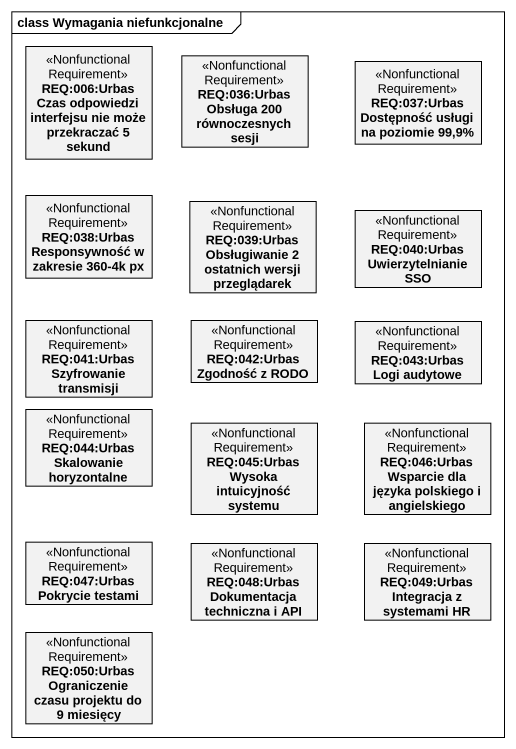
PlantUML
@startuml
mainframe class Wymagania niefunkcjonalne
hide circle
hide empty members
class "REQ:006:Urbas Czas odpowiedzi interfejsu nie może przekraczać 5 sekund" as REQ_006_Urbas_Czas <<NonfunctionalRequirement>>
class "REQ:036:Urbas Obsługa 200 równoczesnych sesji" as REQ_036_Urbas_Obsługa_200 <<NonfunctionalRequirement>>
class "REQ:037:Urbas Dostępność usługi na poziomie 99,9%" as REQ_037_Urbas_Dostępność <<NonfunctionalRequirement>>
class "REQ:038:Urbas Responsywność w zakresie 360-4k px" as REQ_038_Urbas_Responsywność <<NonfunctionalRequirement>>
class "REQ:039:Urbas Obsługiwanie 2 ostatnich wersji przeglądarek" as REQ_039_Urbas_Obsługiwanie <<NonfunctionalRequirement>>
class "REQ:040:Urbas Uwierzytelnianie SSO" as REQ_040_Urbas <<NonfunctionalRequirement>>
class "REQ:041:Urbas Szyfrowanie transmisji" as REQ_041_Urbas_Szyfrowanie <<NonfunctionalRequirement>>
class "REQ:042:Urbas Zgodność z RODO" as REQ_042_Urbas_Zgodność_z <<NonfunctionalRequirement>>
class "REQ:043:Urbas Logi audytowe" as REQ_043_Urbas_Logi_audytowe <<NonfunctionalRequirement>>
class "REQ:044:Urbas Skalowanie horyzontalne" as REQ_044_Urbas_Skalowanie <<NonfunctionalRequirement>>
class "REQ:045:Urbas Wysoka intuicyjność systemu" as REQ_045_Urbas_Wysoka <<NonfunctionalRequirement>>
class "REQ:046:Urbas Wsparcie dla języka polskiego i angielskiego" as REQ_046_Urbas_Wsparcie_dla <<NonfunctionalRequirement>>
class "REQ:047:Urbas Pokrycie testami" as REQ_047_Urbas_Pokrycie <<NonfunctionalRequirement>>
class "REQ:048:Urbas Dokumentacja techniczna i API" as REQ_048_Urbas_Dokumentacja <<NonfunctionalRequirement>>
class "REQ:049:Urbas Integracja z systemami HR" as REQ_049_Urbas_Integracja_z <<NonfunctionalRequirement>>
class "REQ:050:Urbas Ograniczenie czasu projektu do 9 miesięcy" as REQ_050_Urbas_Ograniczenie <<NonfunctionalRequirement>>
@enduml
